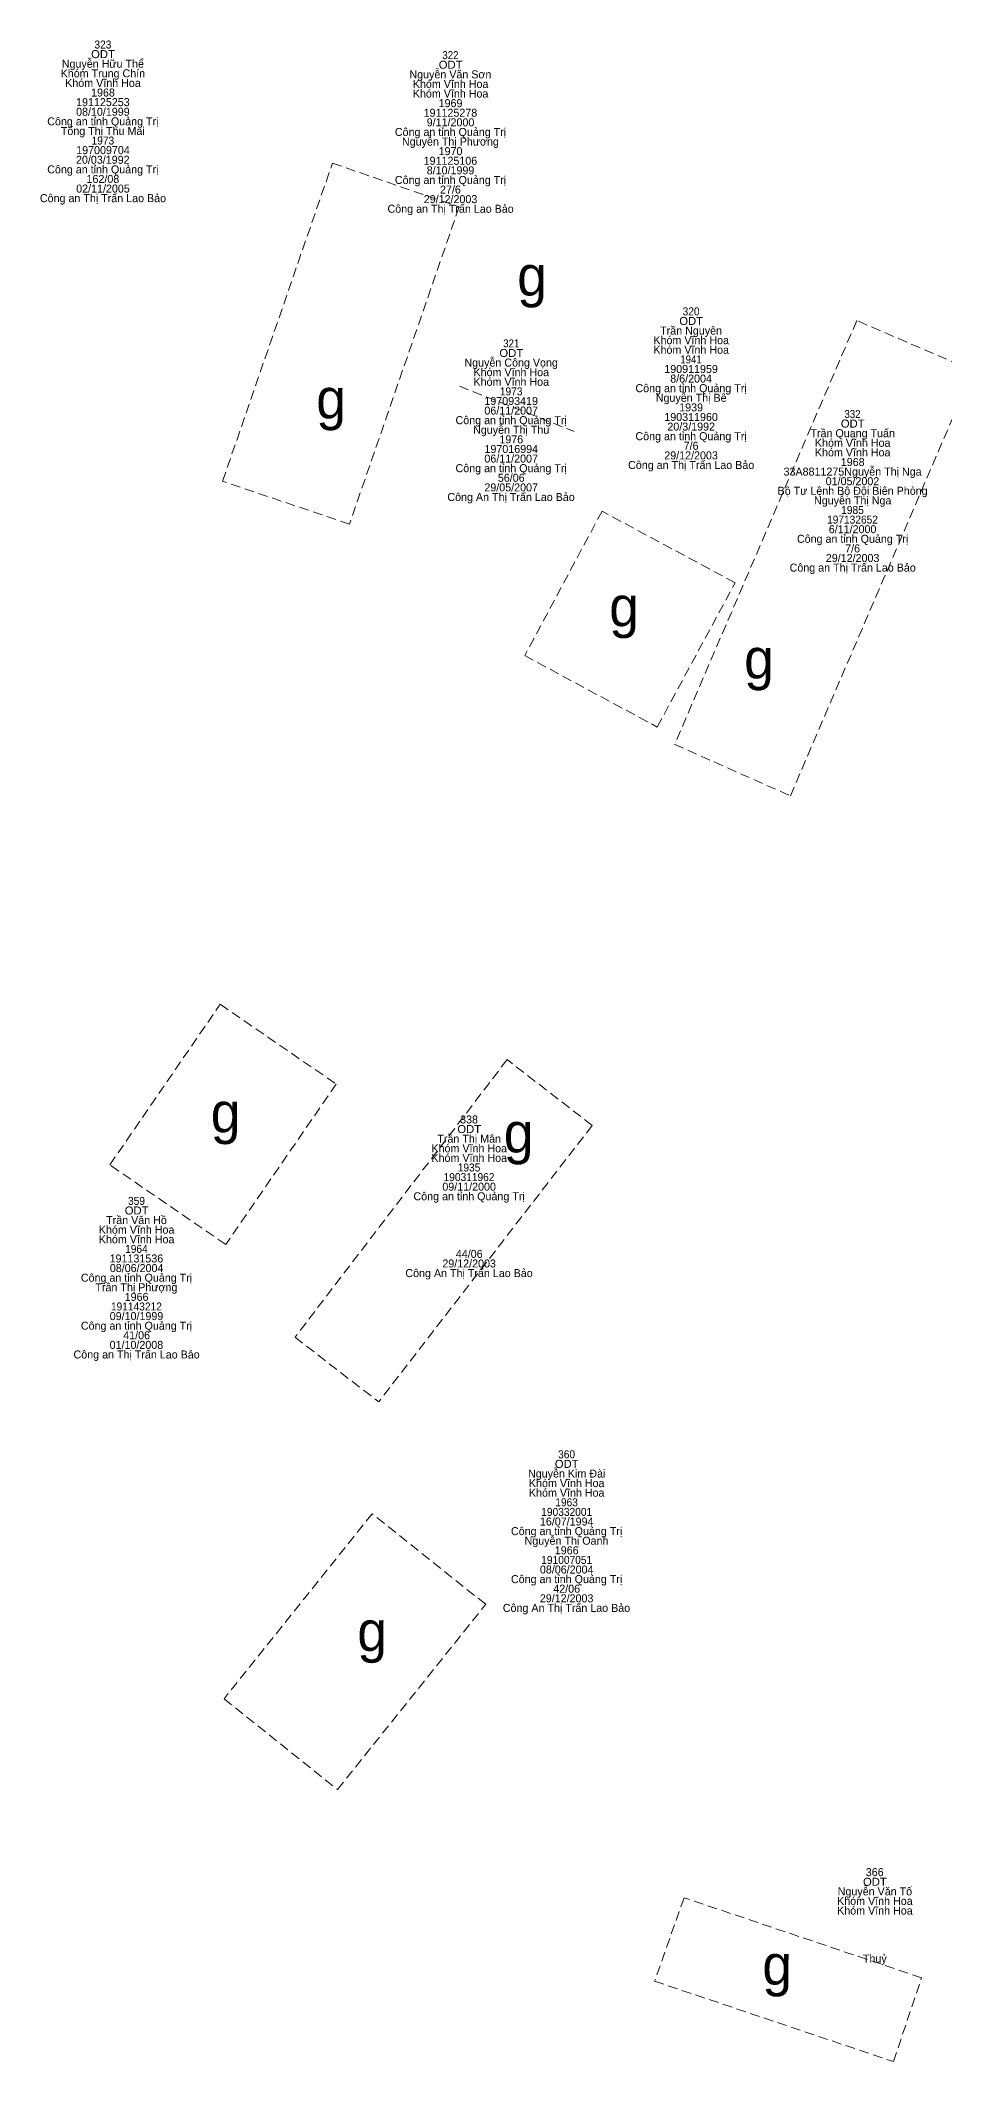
# Model space of a CAD drawing. Header units: metres. Extents: x 537497 to 538007, y 1836993 to 1837512.
# Drawn here: x 537849.8 to 537894.9, y 1837018.2 to 1837119.3 of the extents above; entities that cross this region are included whole.
import ezdxf
from ezdxf.enums import TextEntityAlignment as Align

# ---------------------------------------------------------------- set-up
doc = ezdxf.new("R2010")
doc.units = ezdxf.units.M
doc.header["$LTSCALE"] = 0.16
doc.linetypes.add('MEDIUM_DASHED', pattern=[4.5, 3, -1.5])
doc.layers.add('14', color=7, linetype='MEDIUM_DASHED', lineweight=13)
doc.layers.add('16', color=7, linetype='Continuous', lineweight=13)
doc.layers.add('15', color=7, linetype='Continuous')

msp = doc.modelspace()

# ---------------------------------------------------------------- linework, layer by layer
at = {"layer": '14'}
for p, q in [((537870.69, 1837102.01), (537876.41, 1837099.75)), ((537877.32, 1837065.05), (537866.65, 1837051.23))]:
    msp.add_line(p, q, dxfattribs=at)
for points in [[(537870.67, 1837110.97), (537865.19, 1837095.11), (537858.85, 1837097.26), (537864.34, 1837113.16)], [(537890.54, 1837105.29), (537881.44, 1837084.1), (537887.22, 1837081.53), (537896.35, 1837102.79)], [(537877.81, 1837095.76), (537873.95, 1837088.54), (537880.57, 1837084.97), (537884.46, 1837092.18)], [(537858.73, 1837071.11), (537864.53, 1837067.12), (537859.01, 1837059.1), (537853.22, 1837063.08)], [(537866.33, 1837045.64), (537858.93, 1837036.39), (537864.59, 1837031.85), (537872, 1837041.11)], [(537881.91, 1837026.44), (537880.44, 1837022.27), (537892.37, 1837018.25), (537893.78, 1837022.44)]]:
    msp.add_lwpolyline(points, close=True, dxfattribs=at)
msp.add_lwpolyline([(537877.32, 1837065.05), (537873.07, 1837068.34), (537862.47, 1837054.46), (537866.65, 1837051.23)], dxfattribs=at)

# ---------------------------------------------------------------- texts
at = {"layer": '15'}
for s, width, p in [('ODT', 1.05, (537852.875, 1837118.41)), ('323', 0.95, (537852.87, 1837118.89)), ('322', 0.9, (537870.235, 1837118.36)), ('ODT', 1.05, (537870.245, 1837117.88)), ('1973', 0.95, (537852.87, 1837114.09)), ('320', 0.95, (537882.26, 1837105.55)), ('ODT', 1.05, (537882.265, 1837105.07)), ('ODT', 1.05, (537873.275, 1837103.47)), ('321', 0.9, (537873.275, 1837103.95)), ('1941', 0.9, (537882.255, 1837103.15)), ('1973', 0.95, (537873.27, 1837101.55)), ('332', 0.9, (537890.325, 1837100.42)), ('ODT', 1.05, (537890.335, 1837099.94)), ('197132652', 0.95, (537890.325, 1837095.14)), ('1985', 0.95, (537890.325, 1837095.62)), ('ODT', 1.05, (537871.175, 1837064.67)), ('1935', 0.95, (537871.165, 1837062.75)), ('190311962', 0.95, (537871.165, 1837062.27)), ('359', 0.95, (537854.55, 1837061.08)), ('ODT', 1.05, (537854.555, 1837060.6)), ('1964', 0.95, (537854.545, 1837058.68)), ('191143212', 0.95, (537854.545, 1837055.8)), ('ODT', 1.05, (537876.045, 1837047.93)), ('360', 0.95, (537876.04, 1837048.41)), ('190332001', 0.95, (537876.045, 1837045.53)), ('1963', 0.95, (537876.04, 1837046.01)), ('191007051', 0.95, (537876.045, 1837043.13)), ('ODT', 1.05, (537891.445, 1837027.04))]:
    msp.add_text(s, height=0.4, dxfattribs=dict(at, width=width)).set_placement(p, align=Align.CENTER)
for s, p in [('Khóm Trung Chín', (537852.87, 1837117.45)), ('Nguyễn Hữu Thể', (537852.87, 1837117.93)), ('Nguyễn Văn Sơn', (537870.235, 1837117.4)), ('Khóm Vĩnh Hoa', (537852.875, 1837116.97)), ('1968', (537852.875, 1837116.49)), ('Khóm Vĩnh Hoa', (537870.245, 1837116.92)), ('Khóm Vĩnh Hoa', (537870.245, 1837116.44)), ('08/10/1999', (537852.87, 1837115.53)), ('191125253', (537852.87, 1837116.01)), ('191125278', (537870.235, 1837115.48)), ('1969', (537870.24, 1837115.96)), ('Công an tỉnh Quảng Trị', (537852.87, 1837115.05)), ('Tống Thị Thu Mai', (537852.865, 1837114.57)), ('Công an tỉnh Quảng Trị', (537870.24, 1837114.52)), ('9/11/2000', (537870.24, 1837115)), ('197009704', (537852.875, 1837113.61)), ('Nguyễn Thị Phương', (537870.235, 1837114.04)), ('1970', (537870.24, 1837113.56)), ('Công an tỉnh Quảng Trị', (537852.87, 1837112.65)), ('20/03/1992', (537852.865, 1837113.13)), ('162/08', (537852.87, 1837112.17)), ('191125106', (537870.235, 1837113.08)), ('8/10/1999', (537870.24, 1837112.6)), ('Công an Thị Trấn Lao Bảo', (537852.875, 1837111.21)), ('02/11/2005', (537852.875, 1837111.69)), ('Công an tỉnh Quảng Trị', (537870.24, 1837112.12)), ('29/12/2003', (537870.24, 1837111.16)), ('27/6', (537870.235, 1837111.64)), ('Công an Thị Trấn Lao Bảo', (537870.245, 1837110.68)), ('Khóm Vĩnh Hoa', (537882.265, 1837104.11)), ('Trần Nguyên', (537882.26, 1837104.59)), ('Nguyễn Công Vọng', (537873.27, 1837102.99)), ('Khóm Vĩnh Hoa', (537882.265, 1837103.63)), ('Khóm Vĩnh Hoa', (537873.275, 1837102.51)), ('190911959', (537882.26, 1837102.67)), ('8/6/2004', (537882.26, 1837102.19)), ('Khóm Vĩnh Hoa', (537873.275, 1837102.03)), ('197093419', (537873.27, 1837101.07)), ('Công an tỉnh Quảng Trị', (537882.26, 1837101.71)), ('Nguyễn Thị Bê', (537882.265, 1837101.23)), ('Công an tỉnh Quảng Trị', (537873.27, 1837100.11)), ('06/11/2007', (537873.27, 1837100.59)), ('190311960', (537882.26, 1837100.27)), ('1939', (537882.26, 1837100.75)), ('Nguyễn Thị Thu', (537873.27, 1837099.63)), ('1976', (537873.275, 1837099.15)), ('Công an tỉnh Quảng Trị', (537882.26, 1837099.31)), ('20/3/1992', (537882.265, 1837099.79)), ('Trần Quang Tuấn', (537890.335, 1837099.46)), ('06/11/2007', (537873.27, 1837098.19)), ('197016994', (537873.275, 1837098.67)), ('29/12/2003', (537882.26, 1837098.35)), ('7/6', (537882.26, 1837098.83)), ('Khóm Vĩnh Hoa', (537890.335, 1837098.98)), ('Khóm Vĩnh Hoa', (537890.335, 1837098.5)), ('Công an tỉnh Quảng Trị', (537873.27, 1837097.71)), ('56/06', (537873.275, 1837097.23)), ('Công an Thị Trấn Lao Bảo', (537882.265, 1837097.87)), ('33A8811275Nguyễn Thị Nga', (537890.33, 1837097.54)), ('01/05/2002', (537890.325, 1837097.06)), ('1968', (537890.335, 1837098.02)), ('Công An Thị Trấn Lao Bảo', (537873.265, 1837096.27)), ('29/05/2007', (537873.27, 1837096.75)), ('Bộ Tư Lệnh Bộ Đội Biên Phòng', (537890.33, 1837096.58)), ('Nguyễn Thị Nga', (537890.335, 1837096.1)), ('Công an tỉnh Quảng Trị', (537890.33, 1837094.18)), ('6/11/2000', (537890.33, 1837094.66)), ('29/12/2003', (537890.33, 1837093.22)), ('7/6', (537890.33, 1837093.7)), ('Công an Thị Trấn Lao Bảo', (537890.335, 1837092.74)), ('338', (537871.165, 1837065.15)), ('Khóm Vĩnh Hoa', (537871.175, 1837063.71)), ('Trần Thị Mân', (537871.17, 1837064.19)), ('Khóm Vĩnh Hoa', (537871.175, 1837063.23)), ('09/11/2000', (537871.17, 1837061.79)), ('Công an tỉnh Quảng Trị', (537871.17, 1837061.31)), ('Khóm Vĩnh Hoa', (537854.555, 1837059.64)), ('Trần Văn Hồ', (537854.55, 1837060.12)), ('Khóm Vĩnh Hoa', (537854.555, 1837059.16)), ('08/06/2004', (537854.555, 1837057.72)), ('191131536', (537854.545, 1837058.2)), ('29/12/2003', (537871.17, 1837057.95)), ('44/06', (537871.175, 1837058.43)), ('Công an tỉnh Quảng Trị', (537854.55, 1837057.24)), ('Trần Thị Phượng', (537854.545, 1837056.76)), ('Công An Thị Trấn Lao Bảo', (537871.165, 1837057.47)), ('1966', (537854.555, 1837056.28)), ('Công an tỉnh Quảng Trị', (537854.55, 1837054.84)), ('09/10/1999', (537854.55, 1837055.32)), ('01/10/2008', (537854.545, 1837053.88)), ('41/06', (537854.555, 1837054.36)), ('Công an Thị Trấn Lao Bảo', (537854.555, 1837053.4)), ('Nguyễn Kim Đài', (537876.045, 1837047.45)), ('Khóm Vĩnh Hoa', (537876.045, 1837046.97)), ('Khóm Vĩnh Hoa', (537876.045, 1837046.49)), ('Công an tỉnh Quảng Trị', (537876.04, 1837044.57)), ('16/07/1994', (537876.045, 1837045.05)), ('Nguyễn Thị Oanh', (537876.035, 1837044.09)), ('1966', (537876.045, 1837043.61)), ('08/06/2004', (537876.045, 1837042.65)), ('Công an tỉnh Quảng Trị', (537876.04, 1837042.17)), ('42/06', (537876.045, 1837041.69)), ('Công An Thị Trấn Lao Bảo', (537876.035, 1837040.73)), ('29/12/2003', (537876.04, 1837041.21)), ('366', (537891.435, 1837027.52)), ('Nguyễn Văn Tố', (537891.445, 1837026.56)), ('Khóm Vĩnh Hoa', (537891.445, 1837026.08)), ('Khóm Vĩnh Hoa', (537891.445, 1837025.6)), ('Thuỷ', (537891.44, 1837023.2))]:
    msp.add_text(s, height=0.4, dxfattribs=at).set_placement(p, align=Align.CENTER)
at = {"layer": '16'}
for p in [(537873.57, 1837106.53), (537863.53, 1837100.39), (537878.17, 1837090), (537884.91, 1837087.39), (537858.26, 1837064.7), (537872.9, 1837063.69), (537865.58, 1837038.77), (537885.82, 1837022.09)]:
    msp.add_text('g', height=2, dxfattribs=at).set_placement(p)

doc.saveas('drawing.dxf')
